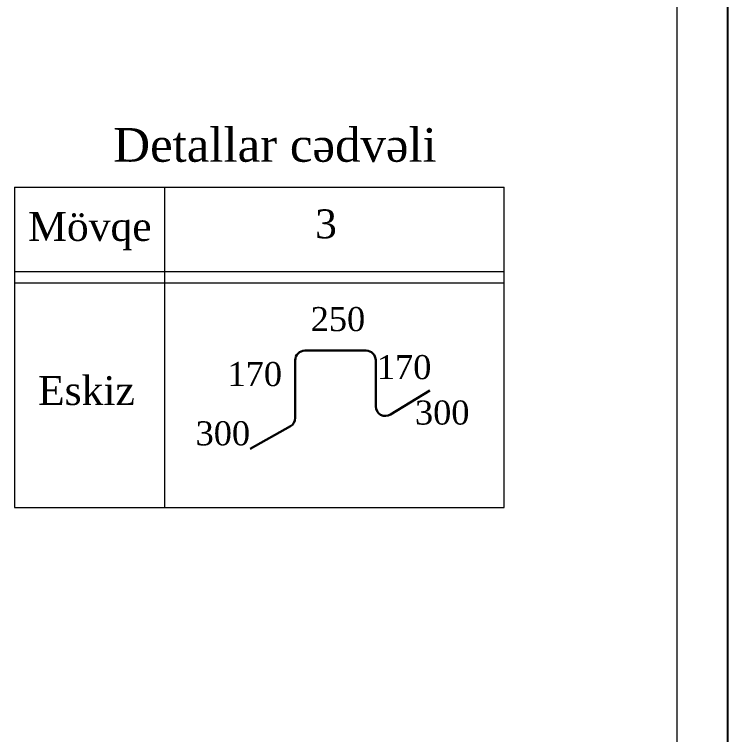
# Model space of a CAD drawing. Header units: millimetres. Extents: x 1177285 to 1225570, y -905119 to -683091.
# Drawn here: x 1218158 to 1225570, y -761936 to -754450 of the extents above; entities that cross this region are included whole.
import ezdxf

# ---------------------------------------------------------------- set-up
doc = ezdxf.new("R2010")
doc.units = ezdxf.units.MM
doc.styles.get("Standard").update_dxf_attribs({"font": 'a3ar(la).ttf'})
doc.styles.add('Times  New  Roman (Unicod)', font='times.ttf')
doc.styles.add('Times New Roman', font='times.ttf')

# ---------------------------------------------------------------- blocks, each defined once
blk = doc.blocks.new('ntnntyht')
at = {"lineweight": 25}
blk.add_line((2003567.4, -20954.7), (2003567.4, -50628.5), dxfattribs=at)
at = {"lineweight": 5, "ltscale": 15}
blk.add_line((2003044.9, -50106.1), (2003044.9, -21477.1), dxfattribs=at)

msp = doc.modelspace()

# ---------------------------------------------------------------- linework, layer by layer
at = {"color": 2, "lineweight": 13, "ltscale": 3}
for p, q in [((1218158.429, -756247.037), (1218158.429, -759576.169)), ((1218158.429, -756247.037), (1223249.578, -756247.037)), ((1219721.763, -759576.169), (1219721.763, -756247.037)), ((1223249.578, -759576.169), (1223249.578, -756247.037)), ((1218158.429, -757122.849), (1223249.578, -757122.849)), ((1218158.429, -757240.371), (1223249.578, -757240.371)), ((1218158.429, -759576.169), (1223249.578, -759576.169))]:
    msp.add_line(p, q, dxfattribs=at)
at = {"color": 7, "lineweight": 30}
msp.add_lwpolyline([(1220609.946, -758965.558), (1221025.876, -758730.3, 0.27031989), (1221076.644, -758643.259), (1221076.644, -758044.861, -0.41421356), (1221176.644, -757944.861), (1221813.176, -757944.861, -0.41421356), (1221913.176, -758044.861), (1221913.176, -758523.612, 0.58516285), (1222065.185, -758609.023), (1222476.734, -758358.42)], format="xyb", dxfattribs=at)

# ---------------------------------------------------------------- block references
at = {"color": 3, "xscale": 1.004925508461463, "yscale": 1.004925508461463, "zscale": 1.004925508461463}
msp.add_blockref('ntnntyht', (-787866.274, -725906.376), dxfattribs=at)

# ---------------------------------------------------------------- texts
at = {"color": 0, "lineweight": 0, "insert": (1219186.527, -755631.399), "char_height": 350, "width": 16391.5823, "attachment_point": 1, "style": 'Times New Roman'}
msp.add_mtext('{\\fTimes New Roman|b0|i0|c238|p18;Detallar cədvəli}', dxfattribs=at)
at = {"color": 0, "lineweight": 0, "char_height": 300, "attachment_point": 5}
for s, insert in [('          {\\fTimes New Roman|b0|i0|c238|p18;3}', (1220838.888, -756628.94)), ('{\\fTimes New Roman|b0|i0|c238|p18;Mövqe}', (1218942.997, -756702.699)), ('{\\fTimes New Roman|b0|i0|c238|p18;Eskiz}', (1218906.899, -758361.714))]:
    msp.add_mtext(s, dxfattribs=dict(at, insert=insert))
at = {"color": 0, "lineweight": 0, "char_height": 250, "attachment_point": 5, "style": 'Times  New  Roman (Unicod)'}
for s, insert in [('{\\fTimes New Roman|b0|i0|c238|p18;25}0', (1221520.487, -757618.52)), ('{\\fTimes New Roman|b0|i0|c238|p18;17}0', (1222208.128, -758117.886)), ('{\\fTimes New Roman|b0|i0|c238|p18;17}0', (1220656.248, -758189.807)), ('{\\fTimes New Roman|b0|i0|c238|p18;300}', (1222604.213, -758589.938)), ('{\\fTimes New Roman|b0|i0|c238|p18;300}', (1220324.383, -758805.715))]:
    msp.add_mtext(s, dxfattribs=dict(at, insert=insert))

doc.saveas('drawing.dxf')
